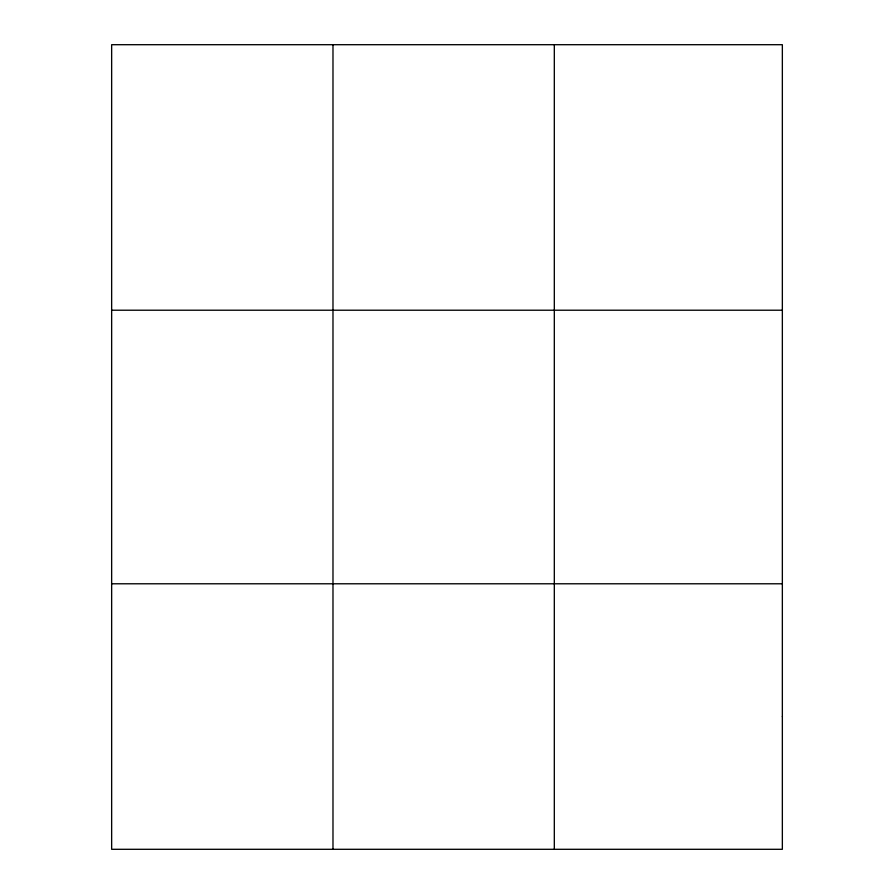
<?xml version="1.0" encoding="UTF-8"?>
<svg xmlns="http://www.w3.org/2000/svg" width="894" height="894" viewBox="0 0 894 894"><rect width="100%" height="100%" fill="white"/><g stroke="black" fill="none" stroke-linecap="round" stroke-linejoin="round"><path stroke-width="1.34" d="M332.981 44.7L332.981 849.3M554.314 44.7L554.314 849.3M111.649 310.218L782.351 310.218M111.649 583.782L782.351 583.782M782.351 716.541L782.351 849.3L111.649 849.3L111.649 44.7L782.351 44.7L782.351 716.541"/></g></svg>
